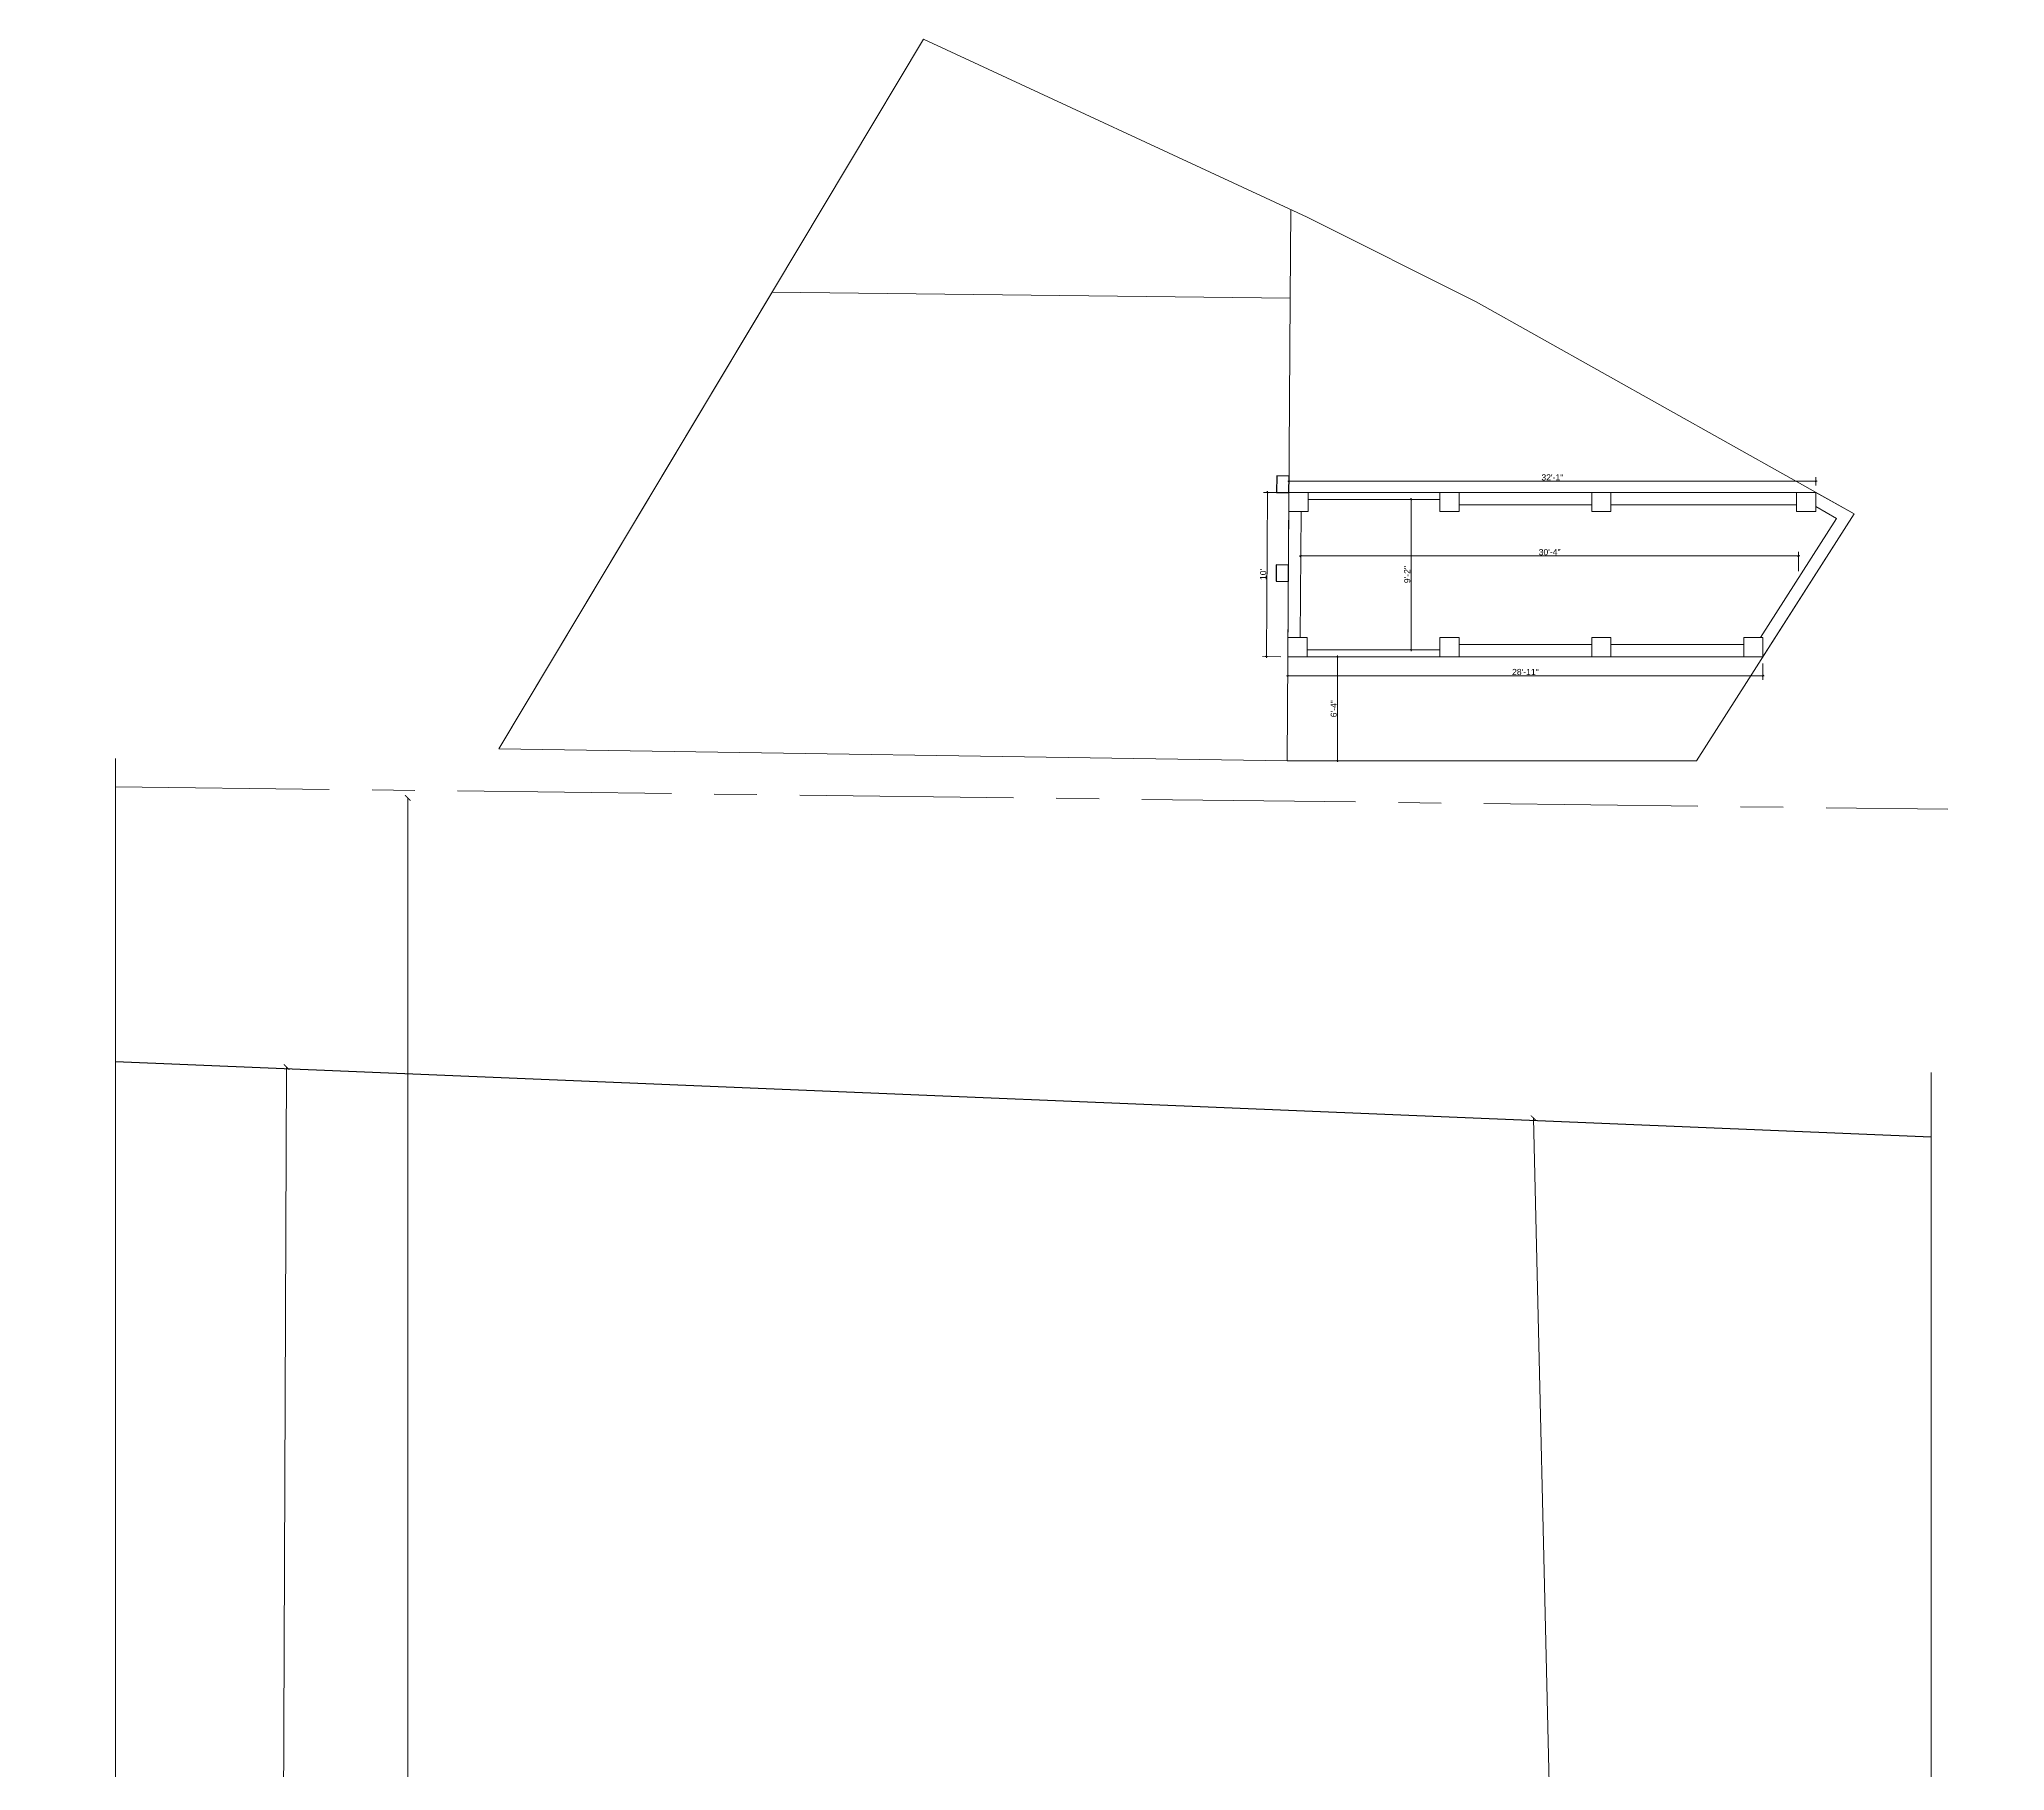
# Model space of a CAD drawing. Header units: inches. Extents: x 72553 to 165130, y 2767 to 9706.
# Drawn here: x 81306 to 82742, y 4032 to 5297 of the extents above; entities that cross this region are included whole.
import ezdxf

# ---------------------------------------------------------------- set-up
doc = ezdxf.new("R2010")
doc.units = ezdxf.units.IN
doc.header["$LTSCALE"] = 5
doc.header["$MEASUREMENT"] = 0
doc.linetypes.add('CENTER', pattern=[2, 1.25, -0.25, 0.25, -0.25])
doc.layers.add('A-WALL', color=7, linetype='Continuous', lineweight=9)
doc.layers.add('DOOR', color=62, linetype='Continuous', lineweight=0)
doc.layers.add('DIM', color=5, linetype='Continuous')
doc.layers.add('WALL', color=7, linetype='Continuous')
doc.layers.add('dim line', color=7, linetype='Continuous', lineweight=15, true_color=0xfab2b2)
doc.styles.get("Standard").update_dxf_attribs({"font": 'arial.ttf'})
doc.styles.add('tt', font='stylu.ttf', dxfattribs={"height": 8})
doc.dimstyles.new('Copy(2) of STANDARD', dxfattribs={"dimtxt": 2, "dimasz": 4, "dimexe": 0, "dimexo": 0, "dimgap": 2, "dimtad": 1, "dimdec": 0, "dimzin": 0, "dimdsep": 46, "dimlunit": 3, "dimtxsty": 'tt', "dimblk": 'ARCHTICK', "dimcen": 0.0505, "dimse1": 1, "dimse2": 1, "dimclrd": 5, "dimclre": 5, "dimclrt": 7, "dimadec": 1, "dimazin": 0, "dimtm": 1e-09, "dimtfac": 1, "dimtdec": 0, "dimtofl": 0, "dimtmove": 1, "dimatfit": 3, "dimfxl": 1, "dimtolj": 2, "dimtzin": 0, "dimlwd": 13, "dimarcsym": 0})
doc.dimstyles.new('Standard$0', dxfattribs={"dimtxt": 6, "dimasz": 4, "dimexe": 3, "dimexo": 6, "dimgap": 3, "dimtad": 1, "dimdec": 1, "dimzin": 0, "dimdsep": 46, "dimlunit": 4, "dimtxsty": 'Standard', "dimcen": 0.09, "dimclrd": 6, "dimclre": 6, "dimclrt": 7, "dimadec": 0, "dimazin": 0, "dimtfac": 1, "dimtdec": 1, "dimtix": 1, "dimtofl": 0, "dimtmove": 1, "dimatfit": 3, "dimfxl": 1, "dimtolj": 1, "dimtzin": 0, "dimlwd": 18, "dimlwe": 18, "dimarcsym": 0})

# ---------------------------------------------------------------- blocks, each defined once
blk = doc.blocks.new('_ArchTick')
at = {"color": 0, "linetype": 'ByBlock', "const_width": 0.15}
blk.add_lwpolyline([(-0.5, -0.5), (0.5, 0.5)], dxfattribs=at)
blk = doc.blocks.new('*D1964')
at = {"layer": 'Defpoints', "color": 0, "ltscale": 5, "transparency": 16777216}
for p in [(82030.7, 4742.9), (81574.9, 2775), (82006.5, 2775)]:
    blk.add_point(p, dxfattribs=at)
at = {"layer": 'DIM', "color": 5, "lineweight": 13, "ltscale": 5, "transparency": 16777216}
blk.add_line((81574.9, 4742.9), (81574.9, 2775), dxfattribs=at)
at = {"layer": 'DIM', "color": 5, "lineweight": 13, "ltscale": 5, "transparency": 16777216, "xscale": 4, "yscale": 4, "zscale": 4}
for p, rotation in [((81574.9, 4742.9), 90), ((81574.9, 2775), 270)]:
    blk.add_blockref('_ArchTick', p, dxfattribs=dict(at, rotation=rotation))
at = {"layer": 'DIM', "color": 7, "ltscale": 5, "transparency": 16777216, "insert": (81568.8, 3759), "char_height": 8, "attachment_point": 5, "rotation": 90, "style": 'tt'}
blk.add_mtext("\\A2;164'", dxfattribs=at)
blk = doc.blocks.new('*D1961')
at = {"layer": 'Defpoints', "color": 0, "ltscale": 5, "transparency": 16777216}
for p in [(81457.9, 4546.3, -33.3), (81451.3, 2979.8, 1.5), (81479.8, 2979.7)]:
    blk.add_point(p, dxfattribs=at)
at = {"layer": 'DIM', "color": 5, "lineweight": 13, "ltscale": 5, "transparency": 16777216}
blk.add_line((81486.4, 4546.2), (81479.8, 2979.7), dxfattribs=at)
at = {"layer": 'DIM', "color": 5, "lineweight": 13, "ltscale": 5, "transparency": 16777216, "xscale": 4, "yscale": 4, "zscale": 4}
for p, rotation in [((81486.4, 4546.2), 89.75798331016011), ((81479.8, 2979.7), 269.7579833101601)]:
    blk.add_blockref('_ArchTick', p, dxfattribs=dict(at, rotation=rotation))
at = {"layer": 'DIM', "color": 7, "ltscale": 5, "transparency": 16777216, "insert": (81476.9, 3763), "char_height": 8, "attachment_point": 5, "rotation": 89.758, "style": 'tt'}
blk.add_mtext('\\A2;130\'-6"', dxfattribs=at)
blk = doc.blocks.new('*D1965')
at = {"layer": 'Defpoints', "color": 0, "ltscale": 5, "transparency": 16777216}
for p in [(82374.1, 4508.3, -52.5), (82409.2, 3000.1, 1.5), (82432.6, 3000.7)]:
    blk.add_point(p, dxfattribs=at)
at = {"layer": 'DIM', "color": 5, "lineweight": 13, "ltscale": 5, "transparency": 16777216}
blk.add_line((82397.5, 4508.9), (82432.6, 3000.7), dxfattribs=at)
at = {"layer": 'DIM', "color": 5, "lineweight": 13, "ltscale": 5, "transparency": 16777216, "xscale": 4, "yscale": 4, "zscale": 4}
for p, rotation in [((82397.5, 4508.9), 91.33313824719244), ((82432.6, 3000.7), 271.3331382471924)]:
    blk.add_blockref('_ArchTick', p, dxfattribs=dict(at, rotation=rotation))
at = {"layer": 'DIM', "color": 7, "ltscale": 5, "transparency": 16777216, "insert": (82421.2, 3754.9), "char_height": 8, "attachment_point": 5, "rotation": 271.3331, "style": 'tt'}
blk.add_mtext('\\A2;125\'-9"', dxfattribs=at)
blk = doc.blocks.new('oblique')
at = {"color": 0, "lineweight": -2}
blk.add_line((0.25, 0.25), (-0.25, -0.25), dxfattribs=at)
at = {"layer": 'dim line', "lineweight": 9}
for p, q in [((-0.4375, 0), (0.4375, 0)), ((0, 0.4375), (0, -0.4375))]:
    blk.add_line(p, q, dxfattribs=at)
blk = doc.blocks.new('*D1966')
at = {"layer": 'A-WALL', "color": 47, "lineweight": 0, "ltscale": 5, "transparency": 16777216}
for p, q in [((82217.9, 4841.1), (82217.9, 4829.1)), ((82565.1, 4841.1), (82565.1, 4829.1))]:
    blk.add_line(p, q, dxfattribs=at)
at = {"layer": 'A-WALL', "color": 33, "lineweight": 0, "ltscale": 5, "transparency": 16777216}
blk.add_line((82217.9, 4832.1), (82565.1, 4832.1), dxfattribs=at)
at = {"layer": 'Defpoints', "color": 0, "ltscale": 5, "transparency": 16777216}
for p in [(82217.9, 4846.1), (82565.1, 4846.1), (82565.1, 4832.1)]:
    blk.add_point(p, dxfattribs=at)
at = {"layer": 'A-WALL', "color": 33, "lineweight": 0, "ltscale": 5, "transparency": 16777216, "xscale": 2, "yscale": 2, "zscale": 2, "rotation": 180}
blk.add_blockref('oblique', (82217.9, 4832.1), dxfattribs=at)
at = {"layer": 'A-WALL', "color": 33, "lineweight": 0, "ltscale": 5, "transparency": 16777216, "xscale": 2, "yscale": 2, "zscale": 2}
blk.add_blockref('oblique', (82565.1, 4832.1), dxfattribs=at)
at = {"layer": 'A-WALL', "color": 7, "ltscale": 5, "transparency": 16777216, "insert": (82391.5, 4834.9), "char_height": 4.5, "attachment_point": 5}
blk.add_mtext('\\A1;28\'-11"', dxfattribs=at)
blk = doc.blocks.new('_OBLIQUE')
at = {"color": 0, "linetype": 'ByBlock'}
blk.add_line((-0.5, -0.5), (0.5, 0.5), dxfattribs=at)
blk = doc.blocks.new('*D1967')
at = {"layer": 'A-WALL', "color": 47, "lineweight": 0, "ltscale": 5, "transparency": 16777216}
for p, q in [((82324, 4961.1), (82305, 4961.1)), ((82324, 4851.1), (82305, 4851.1))]:
    blk.add_line(p, q, dxfattribs=at)
at = {"layer": 'A-WALL', "color": 33, "lineweight": 0, "ltscale": 5, "transparency": 16777216}
blk.add_line((82308, 4961.1), (82308, 4851.1), dxfattribs=at)
at = {"layer": 'Defpoints', "color": 0, "ltscale": 5, "transparency": 16777216}
for p in [(82329, 4961.1), (82308, 4851.1), (82329, 4851.1)]:
    blk.add_point(p, dxfattribs=at)
at = {"layer": 'A-WALL', "color": 33, "lineweight": 0, "ltscale": 5, "transparency": 16777216, "xscale": 2, "yscale": 2, "zscale": 2}
for p, rotation in [((82308, 4961.1), 90), ((82308, 4851.1), 270)]:
    blk.add_blockref('oblique', p, dxfattribs=dict(at, rotation=rotation))
at = {"layer": 'A-WALL', "color": 7, "ltscale": 5, "transparency": 16777216, "insert": (82305.2, 4906.1), "char_height": 4.5, "attachment_point": 5, "rotation": 90}
blk.add_mtext('\\A1;9\'-2"', dxfattribs=at)
blk = doc.blocks.new('*D1968')
at = {"layer": 'A-WALL', "color": 47, "lineweight": 0, "ltscale": 5, "transparency": 16777216}
for p, q in [((82227.3, 4911.1), (82227.3, 4922.7)), ((82591.1, 4908.7), (82591.1, 4922.7))]:
    blk.add_line(p, q, dxfattribs=at)
at = {"layer": 'A-WALL', "color": 33, "lineweight": 0, "ltscale": 5, "transparency": 16777216}
blk.add_line((82227.3, 4919.7), (82591.1, 4919.7), dxfattribs=at)
at = {"layer": 'Defpoints', "color": 0, "ltscale": 5, "transparency": 16777216}
for p in [(82591.1, 4919.7), (82227.3, 4906.1), (82591.1, 4903.7)]:
    blk.add_point(p, dxfattribs=at)
at = {"layer": 'A-WALL', "color": 33, "lineweight": 0, "ltscale": 5, "transparency": 16777216, "xscale": 2, "yscale": 2, "zscale": 2, "rotation": 180}
blk.add_blockref('oblique', (82227.3, 4919.7), dxfattribs=at)
at = {"layer": 'A-WALL', "color": 33, "lineweight": 0, "ltscale": 5, "transparency": 16777216, "xscale": 2, "yscale": 2, "zscale": 2}
blk.add_blockref('oblique', (82591.1, 4919.7), dxfattribs=at)
at = {"layer": 'A-WALL', "color": 7, "ltscale": 5, "transparency": 16777216, "insert": (82409.2, 4922.5), "char_height": 4.5, "attachment_point": 5}
blk.add_mtext('\\A1;30\'-4"', dxfattribs=at)
blk = doc.blocks.new('*D1969')
at = {"layer": 'A-WALL', "color": 47, "lineweight": 0, "ltscale": 5, "transparency": 16777216}
for p, q in [((82218.7, 4971.1), (82218.7, 4977.3)), ((82603.7, 4971.1), (82603.7, 4977.3))]:
    blk.add_line(p, q, dxfattribs=at)
at = {"layer": 'A-WALL', "color": 33, "lineweight": 0, "ltscale": 5, "transparency": 16777216}
blk.add_line((82603.7, 4974.3), (82218.7, 4974.3), dxfattribs=at)
at = {"layer": 'Defpoints', "color": 0, "ltscale": 5, "transparency": 16777216}
for p in [(82218.7, 4974.3), (82218.7, 4966.1), (82603.7, 4966.1)]:
    blk.add_point(p, dxfattribs=at)
at = {"layer": 'A-WALL', "color": 33, "lineweight": 0, "ltscale": 5, "transparency": 16777216, "xscale": 2, "yscale": 2, "zscale": 2, "rotation": 180}
blk.add_blockref('oblique', (82218.7, 4974.3), dxfattribs=at)
at = {"layer": 'A-WALL', "color": 33, "lineweight": 0, "ltscale": 5, "transparency": 16777216, "xscale": 2, "yscale": 2, "zscale": 2}
blk.add_blockref('oblique', (82603.7, 4974.3), dxfattribs=at)
at = {"layer": 'A-WALL', "color": 7, "ltscale": 5, "transparency": 16777216, "insert": (82411.2, 4977.1), "char_height": 4.5, "attachment_point": 5}
blk.add_mtext('\\A1;32\'-1"', dxfattribs=at)
blk = doc.blocks.new('*D1970')
at = {"layer": 'A-WALL', "color": 47, "lineweight": 0, "ltscale": 5, "transparency": 16777216}
for p, q in [((82213.7, 4966.1), (82200.1, 4966.2)), ((82212.9, 4846.1), (82199.3, 4846.2))]:
    blk.add_line(p, q, dxfattribs=at)
at = {"layer": 'A-WALL', "color": 33, "lineweight": 0, "ltscale": 5, "transparency": 16777216}
blk.add_line((82203.1, 4966.2), (82202.3, 4846.2), dxfattribs=at)
at = {"layer": 'Defpoints', "color": 0, "ltscale": 5, "transparency": 16777216}
for p in [(82218.7, 4966.1), (82202.3, 4846.2), (82217.9, 4846.1)]:
    blk.add_point(p, dxfattribs=at)
at = {"layer": 'A-WALL', "color": 33, "lineweight": 0, "ltscale": 5, "transparency": 16777216, "xscale": 2, "yscale": 2, "zscale": 2}
for p, rotation in [((82203.1, 4966.2), 89.62590714722784), ((82202.3, 4846.2), 269.6259071472278)]:
    blk.add_blockref('oblique', p, dxfattribs=dict(at, rotation=rotation))
at = {"layer": 'A-WALL', "color": 7, "ltscale": 5, "transparency": 16777216, "insert": (82199.9, 4906.2), "char_height": 4.5, "attachment_point": 5, "rotation": 89.6259}
blk.add_mtext("\\A1;10'", dxfattribs=at)
blk = doc.blocks.new('*D1971')
at = {"layer": 'A-WALL', "color": 47, "lineweight": 0, "ltscale": 5, "transparency": 16777216}
for p, q in [((82237, 4846.1), (82257.3, 4846.1)), ((82237, 4770.1), (82257.3, 4770.1))]:
    blk.add_line(p, q, dxfattribs=at)
at = {"layer": 'A-WALL', "color": 33, "lineweight": 0, "ltscale": 5, "transparency": 16777216}
blk.add_line((82254.3, 4846.1), (82254.3, 4770.1), dxfattribs=at)
at = {"layer": 'Defpoints', "color": 0, "ltscale": 5, "transparency": 16777216}
for p in [(82232, 4846.1, -58.2), (82232, 4770.1, -58.2), (82254.3, 4770.1)]:
    blk.add_point(p, dxfattribs=at)
at = {"layer": 'A-WALL', "color": 33, "lineweight": 0, "ltscale": 5, "transparency": 16777216, "xscale": 2, "yscale": 2, "zscale": 2}
for p, rotation in [((82254.3, 4846.1), 90), ((82254.3, 4770.1), 270)]:
    blk.add_blockref('oblique', p, dxfattribs=dict(at, rotation=rotation))
at = {"layer": 'A-WALL', "color": 7, "ltscale": 5, "transparency": 16777216, "insert": (82251.5, 4808.1), "char_height": 4.5, "attachment_point": 5, "rotation": 90}
blk.add_mtext('\\A1;6\'-4"', dxfattribs=at)

msp = doc.modelspace()

# ---------------------------------------------------------------- linework, layer by layer
msp.add_line((81361.3, 4550.3, -31.3), (82688, 4495.3, -59.1))
at = {"layer": 'A-WALL', "ltscale": 5}
for p, q in [((82219.6, 5108.1, -58.2), (82220.1, 5173, -58.2)), ((82218.7, 4966.1, -58.2), (82603.7, 4966.1, -58.2)), ((82329, 4961.1), (82232.7, 4961.1)), ((82440, 4957.1), (82343, 4957.1)), ((82589.7, 4957.1), (82454, 4957.1)), ((82618.9, 4947.2), (82603.7, 4955.8)), ((82227.6, 4952.1), (82227, 4860.1)), ((82563.3, 4860.1), (82618.9, 4947.2)), ((82565.1, 4846.1, -58.2), (82631.6, 4950.4, -58.2)), ((82343, 4855.1), (82440, 4855.1)), ((82454, 4855.1), (82551.1, 4855.1)), ((82217.9, 4846.1, -58.2), (82565.1, 4846.1, -58.2)), ((82232, 4851.1), (82329, 4851.1)), ((82217.4, 4770.1, -58.2), (82516.6, 4770.1, -58.2)), ((82217.4, 4770.1, -58.2), (82367, 4770.1, -58.2))]:
    msp.add_line(p, q, dxfattribs=at)
at = {"layer": 'A-WALL', "linetype": 'CENTER', "ltscale": 25}
msp.add_line((81361.3, 4751.1), (82700.1, 4734.6), dxfattribs=at)
at = {"layer": 'A-WALL', "ltscale": 5}
for points, elevation in [([(81951.6, 5297.3), (81641.5, 4778.7), (82217.4, 4770.1), (82516.6, 4770.1), (82631.6, 4950.4), (82355.5, 5105.5), (82232.1, 5167.4)], -58.2), ([(82218.7, 4966.1), (82232.7, 4966.1), (82232.7, 4952.1), (82218.7, 4952.1)], -58.2), ([(82329, 4966.1), (82343, 4966.1), (82343, 4952.1), (82329, 4952.1)], -19.4), ([(82218, 4860.1), (82232, 4860.1), (82232, 4846.1), (82218, 4846.1)], -58.2), ([(82329, 4860.1), (82343, 4860.1), (82343, 4846.1), (82329, 4846.1)], -38.8), ([(82440, 4860.1), (82454, 4860.1), (82454, 4846.1), (82440, 4846.1)], -19.4)]:
    msp.add_lwpolyline(points, close=True, dxfattribs=dict(at, elevation=elevation))
for points in [[(82631.6, 4950.4), (82603.7, 4966.1), (82218.7, 4966.1), (82217.9, 4846.1), (82565.1, 4846.1)], [(82440, 4966.1), (82454, 4966.1), (82454, 4952.1), (82440, 4952.1)], [(82589.7, 4966.1), (82603.7, 4966.1), (82603.7, 4952.1), (82589.7, 4952.1)], [(82551.1, 4860.1), (82565.1, 4860.1), (82565.1, 4846.1), (82551.1, 4846.1)]]:
    msp.add_lwpolyline(points, close=True, dxfattribs=at)
at = {"layer": 'A-WALL', "linetype": 'Continuous', "ltscale": 5}
for points, elevation in [([(81361.3, 4771.6), (81361.3, 3795.7), (81305.7, 3766.8), (81414.9, 3766.6), (81361.3, 3737.9), (81361.3, 2783)], -31.3), ([(82688, 4542.2), (82688, 3740.8), (82632.4, 3711.8), (82741.7, 3711.6), (82688, 3683), (82688, 2925.5)], -59.1)]:
    msp.add_lwpolyline(points, dxfattribs=dict(at, elevation=elevation))
at = {"layer": 'DOOR', "lineweight": 13, "elevation": -58.2}
msp.add_lwpolyline([(81641.5, 4778.7), (82217.4, 4770.1), (82219.6, 5108.1), (81841.2, 5112.6)], close=True, dxfattribs=at)
at = {"layer": 'WALL', "color": 2, "linetype": 'ByBlock', "ltscale": 5, "elevation": -58.2}
for points in [[(82209.8, 4978.2), (82209.7, 4966.2), (82218.7, 4966.1), (82218.8, 4978.1)], [(82209.4, 4913.2), (82209.3, 4901.2), (82218.3, 4901.1), (82218.4, 4913.1)]]:
    msp.add_lwpolyline(points, close=True, dxfattribs=at)

# ---------------------------------------------------------------- dimensions: what is measured, and where the dimension line sits
at = {"layer": 'A-WALL', "ltscale": 5}
for base, p1, p2, picture, middle in [((82218.7, 4974.3), (82603.7, 4966.1), (82218.7, 4966.1), '*D1969', (82411.2, 4977.1)), ((82591.1, 4919.7), (82227.3, 4906.1), (82591.1, 4903.7), '*D1968', (82409.2, 4922.5)), ((82565.1, 4832.1), (82217.9, 4846.1), (82565.1, 4846.1), '*D1966', (82391.5, 4834.9))]:
    dim = msp.add_linear_dim(base=base, p1=p1, p2=p2, dimstyle='Standard$0', override={"dimtxt": 4.5, "dimasz": 2, "dimexo": 5, "dimgap": 0.5, "dimdec": 0, "dimzin": 12, "dimpost": '\\X', "dimblk": 'oblique', "dimcen": 3, "dimclrd": 33, "dimclre": 47, "dimtfac": 0.5, "dimtdec": 0, "dimfxl": 3, "dimlwd": 0, "dimlwe": 0}, dxfattribs=at)
    dim.commit()
    dim.dimension.update_dxf_attribs({"geometry": picture, "text_midpoint": middle})
dim = msp.add_aligned_dim(p1=(82218.7, 4966.1), p2=(82217.9, 4846.1), distance=-15.6, dimstyle='Standard$0', override={"dimtxt": 4.5, "dimasz": 2, "dimexo": 5, "dimgap": 0.5, "dimdec": 0, "dimzin": 12, "dimpost": '\\X', "dimblk": 'oblique', "dimcen": 3, "dimclrd": 33, "dimclre": 47, "dimtfac": 0.5, "dimtdec": 0, "dimfxl": 3, "dimlwd": 0, "dimlwe": 0}, dxfattribs=at)
dim.commit()
dim.dimension.update_dxf_attribs({"geometry": '*D1970', "text_midpoint": (82199.9, 4906.2)})
for base, p1, p2, picture, middle in [((82308, 4851.1), (82329, 4961.1), (82329, 4851.1), '*D1967', (82305.2, 4906.1)), ((82254.3, 4770.1), (82232, 4846.1, -58.2), (82232, 4770.1, -58.2), '*D1971', (82251.5, 4808.1))]:
    dim = msp.add_linear_dim(base=base, p1=p1, p2=p2, angle=90, dimstyle='Standard$0', override={"dimtxt": 4.5, "dimasz": 2, "dimexo": 5, "dimgap": 0.5, "dimdec": 0, "dimzin": 12, "dimpost": '\\X', "dimblk": 'oblique', "dimcen": 3, "dimclrd": 33, "dimclre": 47, "dimtfac": 0.5, "dimtdec": 0, "dimfxl": 3, "dimlwd": 0, "dimlwe": 0}, dxfattribs=at)
    dim.commit()
    dim.dimension.update_dxf_attribs({"geometry": picture, "text_midpoint": middle})
at = {"layer": 'DIM', "ltscale": 5}
dim = msp.add_linear_dim(base=(81574.9, 2775), p1=(82030.7, 4742.9), p2=(82006.5, 2775), angle=90, dimstyle='Copy(2) of STANDARD', dxfattribs=at)
dim.commit()
dim.dimension.update_dxf_attribs({"geometry": '*D1964', "text_midpoint": (81568.8, 3759)})
for p1, p2, distance, picture, middle in [((81457.8669, 4546.3059, -33.3066), (81451.2501, 2979.8244, 1.516), 28.5295, '*D1961', (81476.9092, 3762.9707)), ((82374.1, 4508.3, -52.5), (82409.2, 3000.1, 1.5), 23.4, '*D1965', (82421.2, 3754.9))]:
    dim = msp.add_aligned_dim(p1=p1, p2=p2, distance=distance, dimstyle='Copy(2) of STANDARD', dxfattribs=at)
    dim.commit()
    dim.dimension.update_dxf_attribs({"geometry": picture, "text_midpoint": middle})

doc.saveas('drawing.dxf')
